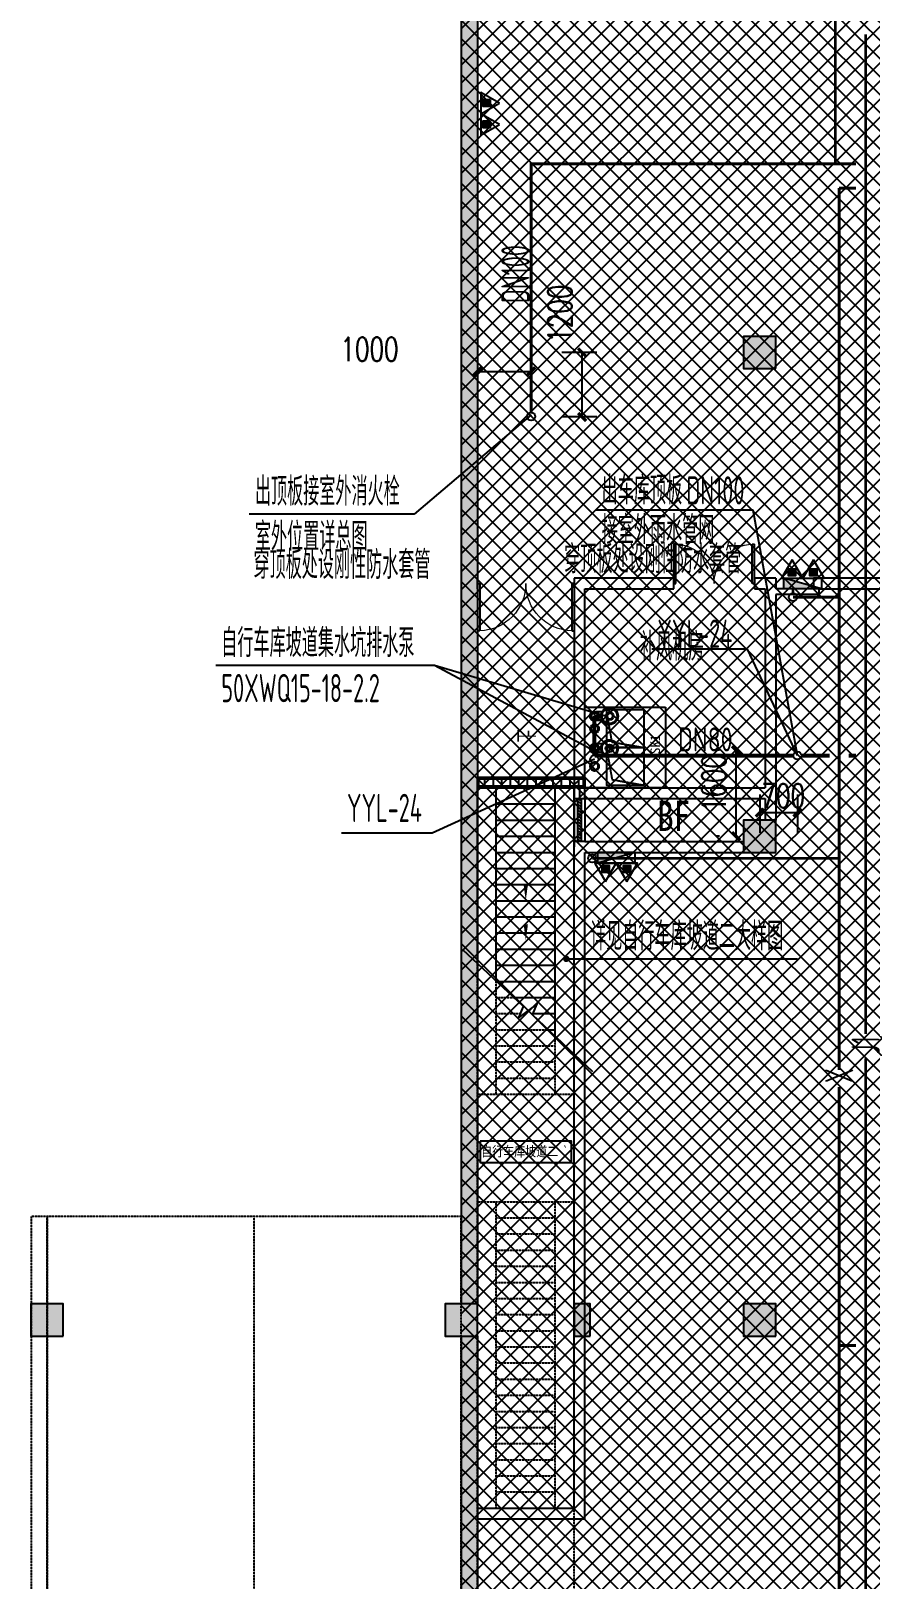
# Model space of a CAD drawing. Extents: x -2120532 to 1934524, y -1331911 to 424203.
# Drawn here: x -103459 to -87858, y -306080 to -277279 of the extents above; entities that cross this region are included whole.
import ezdxf

# ---------------------------------------------------------------- set-up
doc = ezdxf.new("R2010")
doc.units = 0
doc.header["$LTSCALE"] = 10
doc.linetypes.add('DASH', pattern=[0.35, 0.25, -0.1])
doc.linetypes.add('排水', pattern=[1.1, 1, -0.1])
for name, color, linetype in [('0-绿', 3, 'Continuous'), ('03小品', 2, 'Continuous'), ('A-COLUMN', 8, 'Continuous'), ('A-ROOM_NAME', 23, 'Continuous'), ('A-STAIR', 3, 'Continuous'), ('A-WALL', 2, 'Continuous'), ('A-WINDOW', 8, 'Continuous'), ('DIM_LEAD', 3, 'Continuous'), ('DIM_SYMB', 3, 'Continuous'), ('DOOR_FIRE', 8, 'Continuous'), ('PUB_HATCH', 8, 'Continuous'), ('W-DIM_压力废', 3, 'Continuous'), ('W-DIM_压力雨', 3, 'Continuous'), ('W-DIM_消防', 3, 'Continuous'), ('W-DIM_给水', 3, 'Continuous'), ('W-EQUIP_消火栓', 7, 'Continuous'), ('W-EQUIP_灭火器', 7, 'Continuous'), ('W-PIPE-压力雨', 4, 'Continuous'), ('W-PIPE-消防', 1, 'Continuous'), ('W-PIPE-消防中', 1, 'Continuous'), ('W-PIPE-给水', 3, 'Continuous'), ('W-TEXT_压力雨', 7, 'Continuous'), ('W-TEXT_消防', 7, 'Continuous'), ('W-TEXT_给水', 7, 'Continuous'), ('W-TWT_DIM', 3, 'Continuous'), ('W-TWT_LEAD', 3, 'Continuous'), ('W-VALVE_废水', 7, 'Continuous'), ('W-VPIPE-压力雨', 4, 'Continuous'), ('W-VPIPE-消防', 1, 'Continuous'), ('W-VPIPE-消防中', 1, 'Continuous'), ('WINDOW', 8, 'Continuous'), ('画水辅助', 6, 'Continuous'), ('集水坑', 4, 'Continuous'), ('雨棚投影', 147, 'Continuous')]:
    doc.layers.add(name, color=color, linetype=linetype)
doc.layers.add('GPS-污水', color=2, linetype='排水', lineweight=40)
doc.styles.add('8B2_01', font='simhei.ttf', dxfattribs={"width": 0.8})
doc.styles.add('8B2_02', font='tssdeng.shx', dxfattribs={"width": 0.6, "bigfont": 'TSSDCHN.shx'})
doc.styles.add('_TCH_DIM', font='SIMPLEX', dxfattribs={"bigfont": 'GBCBIG'})
doc.styles.add('_TCH_DIM_T3', font='SIMPLEX', dxfattribs={"width": 0.705882, "bigfont": 'GBCBIG'})
doc.styles.add('_TWT_PIPEDN', font='TSSDENG', dxfattribs={"width": 0.8, "height": 3.5, "bigfont": 'TSSDCHN'})
doc.styles.add('黑体', font='simhei.ttf', dxfattribs={"width": 0.65})
doc.dimstyles.new('_TWT_ARCH&&150', dxfattribs={"dimtxt": 446.25, "dimasz": 150, "dimexe": 375, "dimexo": 450, "dimgap": 189.375, "dimtad": 1, "dimdec": 0, "dimzin": 0, "dimdsep": 46, "dimtxsty": '_TCH_DIM_T3', "dimblk": 'ARCHTICK', "dimcen": 0.09, "dimclrt": 7, "dimazin": 2, "dimtfac": 1, "dimtdec": 0, "dimtix": 1, "dimtmove": 2, "dimatfit": 3, "dimfxl": 0, "dimtolj": 1, "dimtzin": 0, "dimarcsym": 0})

# ---------------------------------------------------------------- blocks, each defined once
blk = doc.blocks.new('A$C2E841D35')
at = {"color": 7, "ltscale": 100}
for p, q in [((292, 381), (181, 381)), ((292, 219), (181, 219)), ((292, -219), (181, -219)), ((292, -381), (181, -381))]:
    blk.add_line(p, q, dxfattribs=at)
for centre, radius in [((150, 297), 86.2), ((150, 297), 86.2), ((150, 300), 62), ((430, 300), 159), ((430, 300), 159), ((430, 300), 140), ((430, 300), 140), ((430, 300), 73.2), ((430, 300), 73.2), ((430, 300), 56.6), ((430, 300), 56.6), ((150, -303), 86.2), ((150, -303), 86.2), ((150, -300), 62), ((430, -300), 159), ((430, -300), 159), ((430, -300), 140), ((430, -300), 140), ((430, -300), 73.2), ((430, -300), 73.2), ((430, -300), 56.6), ((430, -300), 56.6)]:
    blk.add_circle(centre, radius, dxfattribs=at)
blk = doc.blocks.new('坡道')
at = {"layer": '雨棚投影', "linetype": 'DASH', "lineweight": -3, "ltscale": 2}
blk.add_line((-138368, -493850), (-175993, -493851), dxfattribs=at)
for points in [[(-138368, -490000), (-175993, -490001), (-175993, -497701), (-138368, -497700)], [(-138368, -498000), (-138368, -497701), (-175993, -497701), (-175993, -498000)]]:
    blk.add_lwpolyline(points, close=True, dxfattribs=at)
blk = doc.blocks.new('自行车坡道')
at = {"layer": 'A-STAIR', "color": 8}
for p, q in [((-72448, -339871), (-67495, -339871)), ((-67495, -341671), (-67495, -339871)), ((-72119, -340221), (-67495, -340221)), ((-71995, -340353), (-71995, -340221)), ((-71695, -340638), (-71695, -340221)), ((-71395, -340993), (-71395, -340221)), ((-71095, -341321), (-71095, -340221)), ((-70795, -341321), (-70795, -340221)), ((-70495, -341321), (-70495, -340221)), ((-70195, -341321), (-70195, -340221)), ((-69895, -341321), (-69895, -340221)), ((-69595, -341321), (-69595, -340221)), ((-69295, -341321), (-69295, -340221)), ((-68995, -341321), (-68995, -340221)), ((-68695, -341321), (-68695, -340221)), ((-68395, -341321), (-68395, -340221)), ((-68095, -341321), (-68095, -340221)), ((-67795, -341321), (-67795, -340221)), ((-71095, -341321), (-67495, -341321)), ((-70759, -341671), (-67495, -341671))]:
    blk.add_line(p, q, dxfattribs=at)
at = {"layer": 'DIM_SYMB', "color": 8}
blk.add_lwpolyline([(-72776, -339521), (-71718, -340648), (-71513, -340560), (-71768, -340902), (-71564, -340812), (-70507, -341939)], dxfattribs=at)
blk.add_lwpolyline([(-66753, -340771, 0, 0, 0), (-69595, -340771, 0, 80, 0), (-69295, -340771, 0, 0, 0)], format="xyseb", dxfattribs=at)
at = {"layer": '雨棚投影', "color": 8, "linetype": 'DASH', "lineweight": -3, "ltscale": 2}
for p, q in [((-96295, -339871), (-72448, -339871)), ((-80895, -341671), (-80895, -339871)), ((-75195, -341671), (-75195, -339871)), ((-73195, -341671), (-73195, -339871)), ((-80895, -340221), (-75195, -340221)), ((-80595, -341321), (-80595, -340221)), ((-80295, -341321), (-80295, -340221)), ((-79995, -341321), (-79995, -340221)), ((-79695, -341321), (-79695, -340221)), ((-79395, -341321), (-79395, -340221)), ((-79095, -341321), (-79095, -340221)), ((-78795, -341321), (-78795, -340221)), ((-78495, -341321), (-78495, -340221)), ((-78195, -341321), (-78195, -340221)), ((-77895, -341321), (-77895, -340221)), ((-77595, -341321), (-77595, -340221)), ((-77295, -341321), (-77295, -340221)), ((-76995, -341321), (-76995, -340221)), ((-76695, -341321), (-76695, -340221)), ((-76395, -341321), (-76395, -340221)), ((-76095, -341321), (-76095, -340221)), ((-75795, -341321), (-75795, -340221)), ((-75495, -341321), (-75495, -340221)), ((-73195, -340221), (-72119, -340221)), ((-72895, -341321), (-72895, -340221)), ((-72595, -341321), (-72595, -340221)), ((-72295, -341321), (-72295, -340221)), ((-71995, -341321), (-71995, -340353)), ((-71695, -341321), (-71695, -340869)), ((-71395, -341321), (-71395, -340993)), ((-80895, -341321), (-75195, -341321)), ((-73195, -341321), (-71095, -341321)), ((-96295, -341671), (-70759, -341671))]:
    blk.add_line(p, q, dxfattribs=at)
at = {"layer": 'DIM_SYMB', "color": 7, "style": '_TCH_DIM'}
blk.add_text('上', height=338, dxfattribs=at).set_placement((-66648, -340946))
blk = doc.blocks.new('人防集水坑')
at = {"layer": 'GPS-污水', "color": 8, "linetype": '排水'}
for centre in [(307561, 701151), (307561, 700451)]:
    blk.add_circle(centre, 75, dxfattribs=at)
at = {"layer": '集水坑', "color": 8, "linetype": 'DASH', "ltscale": 0.5}
blk.add_lwpolyline([(306241, 700051), (306241, 701551), (307741, 701551), (307741, 700051)], close=True, dxfattribs=at)
at = {"layer": '集水坑', "color": 8, "linetype": 'Continuous', "ltscale": 0.5}
for points in [[(306641, 701501), (306641, 700801), (307341, 700801), (307341, 701501)], [(306641, 700801), (306641, 700101), (307341, 700101), (307341, 700801)]]:
    blk.add_lwpolyline(points, close=True, dxfattribs=at)
at = {"layer": '集水坑', "color": 8, "linetype": 'DASH', "ltscale": 0.5}
for points in [[(307341, 700801), (307237, 701397), (306641, 701501)], [(307347, 700101), (307243, 700697), (306647, 700801)]]:
    blk.add_lwpolyline(points, dxfattribs=at)
blk = doc.blocks.new('_FZH')
blk.add_lwpolyline([(-0.5, -0.5), (0.5, -0.5), (0.5, 0.5), (-0.5, 0.5)], close=True)
at = {"layer": 'PUB_HATCH'}
blk.add_solid([(-0.5, -0.5), (0.5, -0.5), (-0.5, 0.5), (0.5, 0.5)], dxfattribs=at)
blk = doc.blocks.new('$DorLib2D$00000002')
for p, q in [((-0.5, 0), (-0.5, 0.4875)), ((-0.475, 0.4875), (-0.5, 0.4875)), ((-0.475, 0), (-0.475, 0.4875)), ((0.475, 0), (0.475, 0.4875)), ((0.475, 0.4875), (0.5, 0.4875)), ((0.5, 0), (0.5, 0.4875)), ((-0.5, 0), (-0.475, 0)), ((0.5, 0), (0.475, 0))]:
    blk.add_line(p, q)
at = {"lineweight": 13}
for centre, start, end in [((-0.4875, 0), 0, 88.53072), ((0.4875, 0), 91.46928, 180)]:
    blk.add_arc(centre, 0.4875, start, end, dxfattribs=at)
blk = doc.blocks.new('$WINLIB2D$00000039')
at = {"color": 0}
for points in [[(-0.5, 0.5), (-0.5, -0.5)], [(0.5, 0.5), (-0.5, 0.5)], [(0.5, -0.5), (0.5, 0.5)], [(-0.5, 0.167), (0.5, 0.167)], [(-0.452, -0.167), (-0.5, 0.084)], [(-0.384, -0.167), (-0.448, 0.167)], [(-0.316, -0.167), (-0.38, 0.167)], [(-0.248, -0.167), (-0.312, 0.167)], [(-0.18, -0.167), (-0.244, 0.167)], [(-0.112, -0.167), (-0.176, 0.167)], [(-0.044, -0.167), (-0.108, 0.167)], [(0.024, -0.167), (-0.04, 0.167)], [(0.092, -0.167), (0.028, 0.167)], [(0.16, -0.167), (0.096, 0.167)], [(0.228, -0.167), (0.164, 0.167)], [(0.296, -0.167), (0.232, 0.167)], [(0.364, -0.167), (0.3, 0.167)], [(0.432, -0.167), (0.368, 0.167)], [(0.5, -0.167), (0.436, 0.167)], [(-0.5, -0.167), (0.5, -0.167)], [(0.5, -0.5), (-0.5, -0.5)]]:
    blk.add_lwpolyline(points, dxfattribs=at)
blk = doc.blocks.new('_ArchTick')
at = {"color": 0, "linetype": 'ByBlock', "const_width": 0.4}
blk.add_lwpolyline([(-0.5, -0.5), (0.5, 0.5)], dxfattribs=at)
blk = doc.blocks.new('*D283')
at = {"layer": 'Defpoints', "color": 0, "transparency": 16777216}
for p in [(-89909, -291035), (-89208, -291035), (-89208, -291821)]:
    blk.add_point(p, dxfattribs=at)
at = {"layer": 'W-TWT_DIM', "color": 0, "lineweight": -2, "transparency": 16777216}
for p, q in [((-89909, -291485), (-89909, -292196)), ((-89208, -291485), (-89208, -292196)), ((-89909, -291821), (-89208, -291821))]:
    blk.add_line(p, q, dxfattribs=at)
at = {"layer": 'W-TWT_DIM', "color": 0, "lineweight": -2, "transparency": 16777216, "xscale": 150, "yscale": 150, "zscale": 150, "rotation": 180}
blk.add_blockref('_ArchTick', (-89909, -291821), dxfattribs=at)
at = {"layer": 'W-TWT_DIM', "color": 0, "lineweight": -2, "transparency": 16777216, "xscale": 150, "yscale": 150, "zscale": 150}
blk.add_blockref('_ArchTick', (-89208, -291821), dxfattribs=at)
at = {"layer": 'W-TWT_DIM', "color": 7, "transparency": 16777216, "insert": (-89471, -291508), "char_height": 446.2, "attachment_point": 5, "style": '_TCH_DIM_T3'}
blk.add_mtext('\\A1;700', dxfattribs=at)
blk = doc.blocks.new('*D284')
at = {"layer": 'Defpoints', "color": 0, "transparency": 16777216}
for p in [(-90348, -290660), (-90209, -290660), (-90209, -292260)]:
    blk.add_point(p, dxfattribs=at)
at = {"layer": 'W-TWT_DIM', "color": 0, "lineweight": -2, "transparency": 16777216}
for p, q in [((-90659, -290660), (-90723, -290660)), ((-90348, -292260), (-90348, -290660)), ((-90659, -292260), (-90723, -292260))]:
    blk.add_line(p, q, dxfattribs=at)
at = {"layer": 'W-TWT_DIM', "color": 0, "lineweight": -2, "transparency": 16777216, "xscale": 150, "yscale": 150, "zscale": 150}
for p, rotation in [((-90348, -290660), 90), ((-90348, -292260), 270)]:
    blk.add_blockref('_ArchTick', p, dxfattribs=dict(at, rotation=rotation))
at = {"layer": 'W-TWT_DIM', "color": 7, "transparency": 16777216, "insert": (-90761, -291272), "char_height": 446.2, "attachment_point": 5, "rotation": 90, "style": '_TCH_DIM_T3'}
blk.add_mtext('\\A1;1600', dxfattribs=at)
blk = doc.blocks.new('*D335')
at = {"layer": 'Defpoints', "color": 0, "transparency": 16777216}
for p in [(-93211, -283260), (-92488, -283260), (-92488, -284460)]:
    blk.add_point(p, dxfattribs=at)
at = {"layer": 'W-TWT_DIM', "color": 0, "lineweight": -2, "transparency": 16777216}
for p, q in [((-92938, -283260), (-93586, -283260)), ((-93211, -284460), (-93211, -283260)), ((-92938, -284460), (-93586, -284460))]:
    blk.add_line(p, q, dxfattribs=at)
at = {"layer": 'W-TWT_DIM', "color": 0, "lineweight": -2, "transparency": 16777216, "xscale": 150, "yscale": 150, "zscale": 150}
for p, rotation in [((-93211, -283260), 90), ((-93211, -284460), 270)]:
    blk.add_blockref('_ArchTick', p, dxfattribs=dict(at, rotation=rotation))
at = {"layer": 'W-TWT_DIM', "color": 7, "transparency": 16777216, "insert": (-93624, -282538), "char_height": 446.2, "attachment_point": 5, "rotation": 90, "style": '_TCH_DIM_T3'}
blk.add_mtext('\\A1;1200', dxfattribs=at)
blk = doc.blocks.new('*D336')
at = {"layer": 'Defpoints', "color": 0, "transparency": 16777216}
for p in [(-95159, -282269), (-94158, -282269), (-94158, -283612)]:
    blk.add_point(p, dxfattribs=at)
at = {"layer": 'W-TWT_DIM', "color": 0, "lineweight": -2, "transparency": 16777216}
for p, q in [((-95159, -282719), (-95159, -283987)), ((-94158, -282719), (-94158, -283987)), ((-95159, -283612), (-94158, -283612))]:
    blk.add_line(p, q, dxfattribs=at)
at = {"layer": 'W-TWT_DIM', "color": 0, "lineweight": -2, "transparency": 16777216, "xscale": 150, "yscale": 150, "zscale": 150, "rotation": 180}
blk.add_blockref('_ArchTick', (-95159, -283612), dxfattribs=at)
at = {"layer": 'W-TWT_DIM', "color": 0, "lineweight": -2, "transparency": 16777216, "xscale": 150, "yscale": 150, "zscale": 150}
blk.add_blockref('_ArchTick', (-94158, -283612), dxfattribs=at)
at = {"layer": 'W-TWT_DIM', "color": 7, "transparency": 16777216, "insert": (-97164, -283200), "char_height": 446.2, "attachment_point": 5, "style": '_TCH_DIM_T3'}
blk.add_mtext('\\A1;1000', dxfattribs=at)
blk = doc.blocks.new('$TwtSys$00000434')
for p, q in [((-0.5, 0.5), (-0.5, -0.5)), ((-0.5, -0.5), (0.5, 0.5)), ((0.5, 0.5), (-0.5, 0.5)), ((0.5, -0.5), (0.5, 0.5)), ((-0.5, -0.5), (0.5, -0.5))]:
    blk.add_line(p, q)
blk.add_solid([(0.5, -0.5), (0.5, 0.5), (-0.5, -0.5)])
blk = doc.blocks.new('$TwtSys$00000546')
h = blk.add_hatch()
h.set_pattern_fill('ANSI31', color=256, scale=200, style=0)
h.set_pattern_definition([(45, (-38543.802, -6670.83), (-17.67767, 17.67767), [])])
h.paths.add_polyline_path([(-65, 174), (65, 174), (65, 44), (-65, 44)])
for points in [[(0, 344), (-198, 0), (198, 0)], [(-65, 174), (65, 174), (65, 44), (-65, 44)]]:
    blk.add_lwpolyline(points, close=True)
blk = doc.blocks.new('A$C1C3C0163')
h = blk.add_hatch()
h.set_pattern_fill('ANSI37', color=8, scale=150)
h.set_pattern_definition([(45, (-601697.23, -233886.27), (-168.3798, 168.3798), []), (135, (-601697.23, -233886.27), (-168.3798, -168.3798), [])])
h.paths.add_polyline_path([(-80300, 5300), (-80300, -9000), (-62000, -9000), (-62000, -64625), (-76750, -64625), (-76750, -62675), (-73875, -62675), (-73775, -57275), (-100380, -57275), (-100572, -124002), (-71150, -123999), (-71150, -126437), (-63509, -133383), (-65550, -135650), (-61611, -139196), (-83885, -163934), (-83885, -174096), (-119589, -213750), (-196450, -213750), (-196450, -207800), (-209700, -193450), (-209700, -169150), (-201700, -169149), (-201700, 5300), (-192675, 5300)])

msp = doc.modelspace()

# ---------------------------------------------------------------- hatches: boundary and pattern name
at = {"layer": '03小品'}
h = msp.add_hatch(dxfattribs=at)
h.set_pattern_fill('ANSI31', color=8, scale=100, angle=585, style=0)
h.set_pattern_definition([(270, (-3180326.59, -1058166.32), (158.75, -1e-13), [])])
h.paths.add_polyline_path([(-93188.6, -291330.4), (-93188.6, -291190.4), (-95128.6, -291190.4), (-95128.6, -291330.4)])
at = {"layer": 'PUB_HATCH'}
for points in [[(-95158.6, -220260.4), (-95458.6, -220260.4), (-95458.6, -287560.4), (-95158.6, -287560.4)], [(-95458.6, -300960.4), (-95158.6, -300960.4), (-95158.6, -287560.4), (-95458.6, -287560.4)], [(-95458.6, -309960.4), (-95158.6, -309960.4), (-95158.6, -301560.4), (-95458.6, -301560.4)]]:
    msp.add_hatch(color=8, dxfattribs=at).paths.add_polyline_path(points)
at = {"layer": 'W-PIPE-消防中'}
for points in [[(-94158.4, -279750.1), (-94158.4, -279723.9), (-94184.7, -279723.9)], [(-94158.4, -279750.1), (-94184.7, -279750.1), (-94184.7, -279723.9)]]:
    msp.add_hatch(color=5, dxfattribs=at).paths.add_polyline_path(points)

# ---------------------------------------------------------------- linework, layer by layer
at = {"color": 8}
msp.add_lwpolyline([(-95108.6, -297931), (-95108.6, -298331), (-93408.6, -298331), (-93408.6, -297931), (-95108.6, -297931)], dxfattribs=at)
at = {"layer": '03小品', "color": 8}
msp.add_lwpolyline([(-93725.6, -291160.4), (-93158.6, -291160.4), (-93158.6, -291360.4), (-95158.6, -291360.4), (-95158.6, -291160.4), (-93725.6, -291160.4)], dxfattribs=at)
msp.add_lwpolyline([(-93725.6, -291190.4), (-93188.6, -291190.4), (-93188.6, -291330.4), (-95128.6, -291330.4), (-95128.6, -291190.4)], close=True, dxfattribs=at)
at = {"layer": 'A-WALL', "color": 8}
for p, q in [((-95458.6, -220260.4), (-95458.6, -287560.4)), ((-95158.6, -220260.4), (-95158.6, -287560.4)), ((-95458.6, -287560.4), (-95458.6, -300960.4)), ((-95158.6, -287660.4), (-95158.6, -287460.4)), ((-95158.6, -287560.4), (-95158.6, -300960.4)), ((-93258.6, -287460.4), (-93358.6, -287460.4)), ((-93358.6, -287460.4), (-93358.6, -287660.4)), ((-93358.6, -287660.4), (-93358.6, -291560.4)), ((-91508.6, -287460.4), (-93258.6, -287460.4)), ((-93158.6, -287660.4), (-91508.6, -287660.4)), ((-93158.6, -291560.4), (-93158.6, -287660.4)), ((-91508.6, -287660.4), (-91508.6, -287460.4)), ((-89608.6, -287460.4), (-90008.6, -287460.4)), ((-90008.6, -287460.4), (-90008.6, -287660.4)), ((-90008.6, -287660.4), (-89808.6, -287660.4)), ((-89808.6, -287660.4), (-89808.6, -287710.4)), ((-89808.6, -287710.4), (-89808.6, -291360.4)), ((-89608.6, -287460.4), (-89608.6, -287660.4)), ((-88908.6, -287660.4), (-89608.6, -287660.4)), ((-88908.6, -287460.4), (-88908.6, -287660.4)), ((-86908.6, -287460.4), (-88908.6, -287460.4)), ((-88808.6, -287660.4), (-88808.6, -287760.4)), ((-88808.6, -287660.4), (-86908.6, -287660.4)), ((-88808.6, -287760.4), (-89608.6, -287760.4)), ((-89608.6, -287760.4), (-89608.6, -291460.4)), ((-93258.6, -291360.4), (-89808.6, -291360.4)), ((-93258.6, -291360.4), (-93258.6, -291560.4)), ((-89608.6, -291460.4), (-89608.6, -291960.4)), ((-93358.6, -291560.4), (-93158.6, -291560.4)), ((-93258.6, -291560.4), (-89808.6, -291560.4)), ((-89808.6, -291560.4), (-89808.6, -291960.4)), ((-93158.6, -292360.4), (-93358.6, -292360.4)), ((-93358.6, -292360.4), (-93358.6, -292460.4)), ((-93358.6, -304760.4), (-93358.6, -292460.4)), ((-93158.6, -292360.4), (-90208.6, -292360.4)), ((-93158.6, -292560.4), (-90208.6, -292560.4)), ((-93158.6, -304960.4), (-93158.6, -292560.4)), ((-95458.6, -301560.4), (-95458.6, -309960.4)), ((-95158.6, -301560.4), (-95158.6, -309960.4)), ((-95158.6, -304760.4), (-93358.6, -304760.4)), ((-95158.6, -304760.4), (-95158.6, -304960.4)), ((-95158.6, -304960.4), (-93158.6, -304960.4))]:
    msp.add_line(p, q, dxfattribs=at)
at = {"layer": 'DIM_LEAD', "color": 8}
for p, q in [((-93505.1, -294541.7), (-92550.3, -294541.7)), ((-93505.1, -294541.7), (-92550.3, -294541.7)), ((-93505.1, -294541.7), (-92550.3, -294541.7)), ((-93505.1, -294541.7), (-92550.3, -294541.7)), ((-92550.3, -294541.7), (-89204.7, -294541.7))]:
    msp.add_line(p, q, dxfattribs=at)
at = {"layer": 'DIM_LEAD', "color": 8, "const_width": 60}
msp.add_lwpolyline([(-93535.1, -294541.7, 1), (-93475.1, -294541.7, 1)], format="xyb", close=True, dxfattribs=at)
msp.add_lwpolyline([(-93535.1, -294541.7, 1), (-93475.1, -294541.7, 1)], format="xyb", close=True, dxfattribs=at)
msp.add_lwpolyline([(-93535.1, -294541.7, 1), (-93475.1, -294541.7, 1)], format="xyb", close=True, dxfattribs=at)
msp.add_lwpolyline([(-93535.1, -294541.7, 1), (-93475.1, -294541.7, 1)], format="xyb", close=True, dxfattribs=at)
at = {"layer": 'DIM_SYMB', "color": 8}
msp.add_lwpolyline([(-94258.6, -291359.3, 0, 0, 0), (-94258.6, -294201, 0, 80, 0), (-94258.6, -293901, 0, 0, 0)], format="xyseb", dxfattribs=at)
at = {"layer": 'W-DIM_压力废', "linetype": 'ByBlock'}
for p, q in [((-92983.2, -290828.4, 0), (-95996.3, -292206.4)), ((-95996.3, -292206.4), (-97687.6, -292206.4))]:
    msp.add_line(p, q, dxfattribs=at)
at = {"layer": 'W-DIM_压力雨'}
for p, q in [((-90135.9, -288781), (-91916.7, -288781)), ((-89208.5, -290760.4), (-90135.9, -288781))]:
    msp.add_line(p, q, dxfattribs=at)
at = {"layer": 'W-DIM_消防'}
for p, q in [((-94158.4, -284419.5), (-96330.7, -286266.3)), ((-96330.7, -286266.3), (-99400.2, -286266.3))]:
    msp.add_line(p, q, dxfattribs=at)
at = {"layer": 'W-DIM_给水'}
for p, q in [((-90029.8, -286193.7), (-92952.1, -286193.7)), ((-89208.5, -290760.4), (-90029.8, -286193.7))]:
    msp.add_line(p, q, dxfattribs=at)
at = {"layer": 'W-PIPE-压力雨', "ltscale": 1.5, "const_width": 75}
for points in [[(-92983.2, -290017.1), (-92983.2, -290753.4)], [(-92978.6, -290760.4), (-89279, -290760.4)], [(-89136.8, -290760.4), (-88608.3, -290760.4)], [(-88255.8, -290760.4), (-88116.5, -290760.4)]]:
    msp.add_lwpolyline(points, dxfattribs=at)
at = {"layer": 'W-PIPE-压力雨'}
msp.add_circle((-92983.2, -290828.4), 75, dxfattribs=at)
at = {"layer": 'W-PIPE-消防', "ltscale": 1.5, "const_width": 52.5}
for points in [[(-88116.5, -280202.1), (-88432.1, -280202.1)], [(-88432.1, -280202.1), (-88432.1, -287813.3)], [(-89289.7, -287738.3), (-89289.7, -287660.4)], [(-89289.7, -287813.3), (-88432.1, -287813.3)], [(-88432.1, -287813.3), (-88432.1, -292672.7)], [(-93024, -292672.7), (-88432.1, -292672.7)], [(-92949, -292672.7), (-91706.3, -292672.7)], [(-88432.1, -292672.7), (-88432.1, -296606.9)], [(-88432.1, -296926.5), (-88432.1, -301735.2)], [(-88432.1, -301735.2), (-88116.5, -301735.2)], [(-88432.1, -301735.2), (-88432.1, -319463.1)]]:
    msp.add_lwpolyline(points, dxfattribs=at)
at = {"layer": 'W-PIPE-消防中', "color": 5, "ltscale": 1.5, "const_width": 52.5}
for points in [[(-88503.1, -276871.3), (-88503.1, -279750.1)], [(-88116.5, -279750.1), (-94158.4, -279750.1)], [(-94158.4, -279750.1), (-94158.4, -284376)]]:
    msp.add_lwpolyline(points, dxfattribs=at)
at = {"layer": 'W-PIPE-给水', "ltscale": 1.5, "const_width": 52.5}
for points in [[(-87940.3, -295939.1), (-87940.3, -277340.1)], [(-87940.3, -318828), (-87940.3, -296392)]]:
    msp.add_lwpolyline(points, dxfattribs=at)
at = {"layer": 'W-TWT_LEAD'}
for p, q in [((-95955.2, -289084.4), (-100024.6, -289084.4)), ((-92756.3, -290034.9), (-95955.2, -289084.4)), ((-92971.4, -290685.8), (-95955.2, -289084.4))]:
    msp.add_line(p, q, dxfattribs=at)
at = {"layer": 'W-VPIPE-压力雨'}
msp.add_circle((-89208.5, -290760.4), 75, dxfattribs=at)
at = {"layer": 'W-VPIPE-消防'}
for centre in [(-89289.7, -287813.3), (-93024, -292672.7)]:
    msp.add_circle(centre, 75, dxfattribs=at)
at = {"layer": 'W-VPIPE-消防中'}
msp.add_circle((-94158.4, -284451), 75, dxfattribs=at)
at = {"layer": '雨棚投影', "color": 8, "linetype": 'DASH', "lineweight": -3, "ltscale": 2}
msp.add_line((-95158.6, -291160.4), (-93158.6, -291160.4), dxfattribs=at)

# ---------------------------------------------------------------- block references
at = {"color": 8, "xscale": -1, "rotation": 270}
msp.add_blockref('自行车坡道', (246512, -223865.5), dxfattribs=at)
at = {"color": 8, "rotation": 270}
msp.add_blockref('坡道', (394541.8, -475328), dxfattribs=at)
at = {"layer": 'A-COLUMN', "color": 8, "xscale": 600, "rotation": 90}
for p, yscale, zscale in [((-89908.6, -283260.4), 600, 600), ((-89908.6, -292260.4), 600, 600), ((-103158.6, -301260.4), 600, 600), ((-95458.6, -301260.4), 600, 600), ((-93208.6, -301260.4), 299.9999999997526, 299.9999999997526), ((-89908.6, -301260.4), 600, 600)]:
    msp.add_blockref('_FZH', p, dxfattribs=dict(at, yscale=yscale, zscale=zscale))
at = {"layer": 'A-WINDOW', "color": 8, "xscale": 1800, "yscale": -1800, "zscale": 200}
msp.add_blockref('$DorLib2D$00000002', (-94258.6, -287560.4), dxfattribs=at)
at = {"layer": 'DOOR_FIRE', "color": 8, "xscale": -1500, "yscale": 1500, "zscale": 200}
msp.add_blockref('$DorLib2D$00000002', (-90758.6, -287560.4), dxfattribs=at)
at = {"layer": 'W-EQUIP_消火栓', "xscale": 700, "zscale": 700}
for p, yscale, rotation in [((-89107.9, -287560.4), -200, 179.9999999999924), ((-92576.9, -292660.4), 200, 180)]:
    msp.add_blockref('$TwtSys$00000434', p, dxfattribs=dict(at, yscale=yscale, rotation=rotation))
at = {"layer": 'W-EQUIP_灭火器'}
for p, rotation in [((-95093.3, -278620.7), 269.9999999999923), ((-95093.3, -279017.4), 269.9999999999923), ((-92775.3, -292760.4), 180), ((-92378.6, -292760.4), 180)]:
    msp.add_blockref('$TwtSys$00000546', p, dxfattribs=dict(at, rotation=rotation))
for p in [(-89306.3, -287460.4), (-88909.5, -287460.4)]:
    msp.add_blockref('$TwtSys$00000546', p, dxfattribs=at)
at = {"layer": 'W-VALVE_废水'}
msp.add_blockref('A$C2E841D35', (-93130.7, -290324.5, 0), dxfattribs=at)
at = {"layer": 'WINDOW', "color": 8, "xscale": 800, "yscale": -200, "zscale": 800, "rotation": 89.99999999999984}
msp.add_blockref('$WINLIB2D$00000039', (-93258.6, -291960.4), dxfattribs=at)
at = {"layer": '画水辅助'}
msp.add_blockref('A$C1C3C0163', (106241.4, -167810.4), dxfattribs=at)
at = {"layer": '集水坑', "color": 8, "linetype": 'Continuous', "rotation": 180}
msp.add_blockref('人防集水坑', (214582.4, 410190.3), dxfattribs=at)

# ---------------------------------------------------------------- texts
at = {"layer": '0-绿', "color": 8, "linetype": 'DASH', "style": '黑体'}
msp.add_text('JSK1', height=179.2, rotation=90, dxfattribs=at).set_placement((-91762.7, -290855.5, 0))
at = {"layer": 'A-ROOM_NAME', "color": 8}
for s, height, style, width, p in [('补风机房', 525, '8B2_02', 0.6, (-92136.4, -288997.9)), ('BF', 563.29, '8B2_01', 0.8, (-91814.9, -292162.2)), ('自行车库坡道二', 187.76, '8B2_01', 0.8, (-95088.8, -298217.5)), ('`', 187.8, '8B2_01', 0.8, (-93576.6, -298217.5))]:
    msp.add_text(s, height=height, dxfattribs=dict(at, style=style, width=width)).set_placement(p)
at = {"layer": 'DIM_LEAD', "color": 8, "style": '8B2_02', "width": 0.6}
msp.add_text('详见自行车库坡道二大样图', height=525, dxfattribs=at).set_placement((-93062.8, -294384.2))
at = {"layer": 'W-DIM_压力废', "color": 7, "linetype": 'ByBlock', "style": '8B2_02', "width": 0.6}
msp.add_text('YYL-24', height=525, dxfattribs=at).set_placement((-97582.6, -291996.4))
at = {"layer": 'W-DIM_压力雨', "color": 7, "style": '8B2_02', "width": 0.6}
msp.add_text('YYL-24', height=525, dxfattribs=at).set_placement((-91811.7, -288754.8))
at = {"layer": 'W-DIM_消防', "color": 7, "style": '8B2_02', "width": 0.6}
for s, p in [('出顶板接室外消火栓', (-99295.2, -286108.8)), ('室外位置详总图', (-99295.2, -286948.8)), ('穿顶板处设刚性防水套管', (-93544, -287369.1)), ('穿顶板处设刚性防水套管', (-99321.5, -287473.5))]:
    msp.add_text(s, height=525, dxfattribs=at).set_placement(p)
at = {"layer": 'W-DIM_给水', "color": 7, "style": '8B2_02', "width": 0.6}
for s, p in [('出车库顶板', (-92847.1, -286088.7)), ('DN100', (-91272.1, -286088.7)), ('接室外雨水管网', (-92847.1, -286823.7))]:
    msp.add_text(s, height=525, dxfattribs=at).set_placement(p)
at = {"layer": 'W-TEXT_压力雨', "style": '_TWT_PIPEDN', "width": 0.752941}
msp.add_text('DN80', height=446.25, dxfattribs=at).set_placement((-91428, -290683.5))
at = {"layer": 'W-TEXT_消防', "style": '8B2_02', "width": 0.6}
for s, p in [('DN100', (-94187.6, -282341.5)), ('X', (-88169.6, -296851.5))]:
    msp.add_text(s, height=525, rotation=90, dxfattribs=at).set_placement(p)
at = {"layer": 'W-TEXT_给水', "style": '8B2_02', "width": 0.6}
msp.add_text('J1', height=525, rotation=90, dxfattribs=at).set_placement((-87677.8, -296317))
at = {"layer": 'W-TWT_LEAD', "color": 7, "style": '8B2_02', "width": 0.6}
for s, p in [('自行车库坡道集水坑排水泵', (-99919.6, -288926.9)), ('50XWQ15-18-2.2', (-99919.6, -289766.9))]:
    msp.add_text(s, height=525, dxfattribs=at).set_placement(p)

# ---------------------------------------------------------------- dimensions: what is measured, and where the dimension line sits
at = {"layer": 'W-TWT_DIM'}
for base, p1, p2, angle, picture, middle in [((-93211.2, -283260.4), (-92487.8, -284460), (-92487.8, -283260.4), 90, '*D335', (-93623.7, -282537.7)), ((-94158.4, -283612.3), (-95158.6, -282269.4), (-94158.4, -282269.4), 0, '*D336', (-97163.6, -283199.8)), ((-90348.2, -290660.1), (-90208.6, -292260.4), (-90208.6, -290660.1), 90, '*D284', (-90760.7, -291272.2)), ((-89208.5, -291821), (-89908.6, -291034.8), (-89208.5, -291034.8), 0, '*D283', (-89471, -291507.8))]:
    dim = msp.add_linear_dim(base=base, p1=p1, p2=p2, angle=angle, dimstyle='_TWT_ARCH&&150', dxfattribs=at)
    dim.commit()
    dim.dimension.update_dxf_attribs({"geometry": picture, "text_midpoint": middle, "dimtype": 129})

doc.saveas('drawing.dxf')
